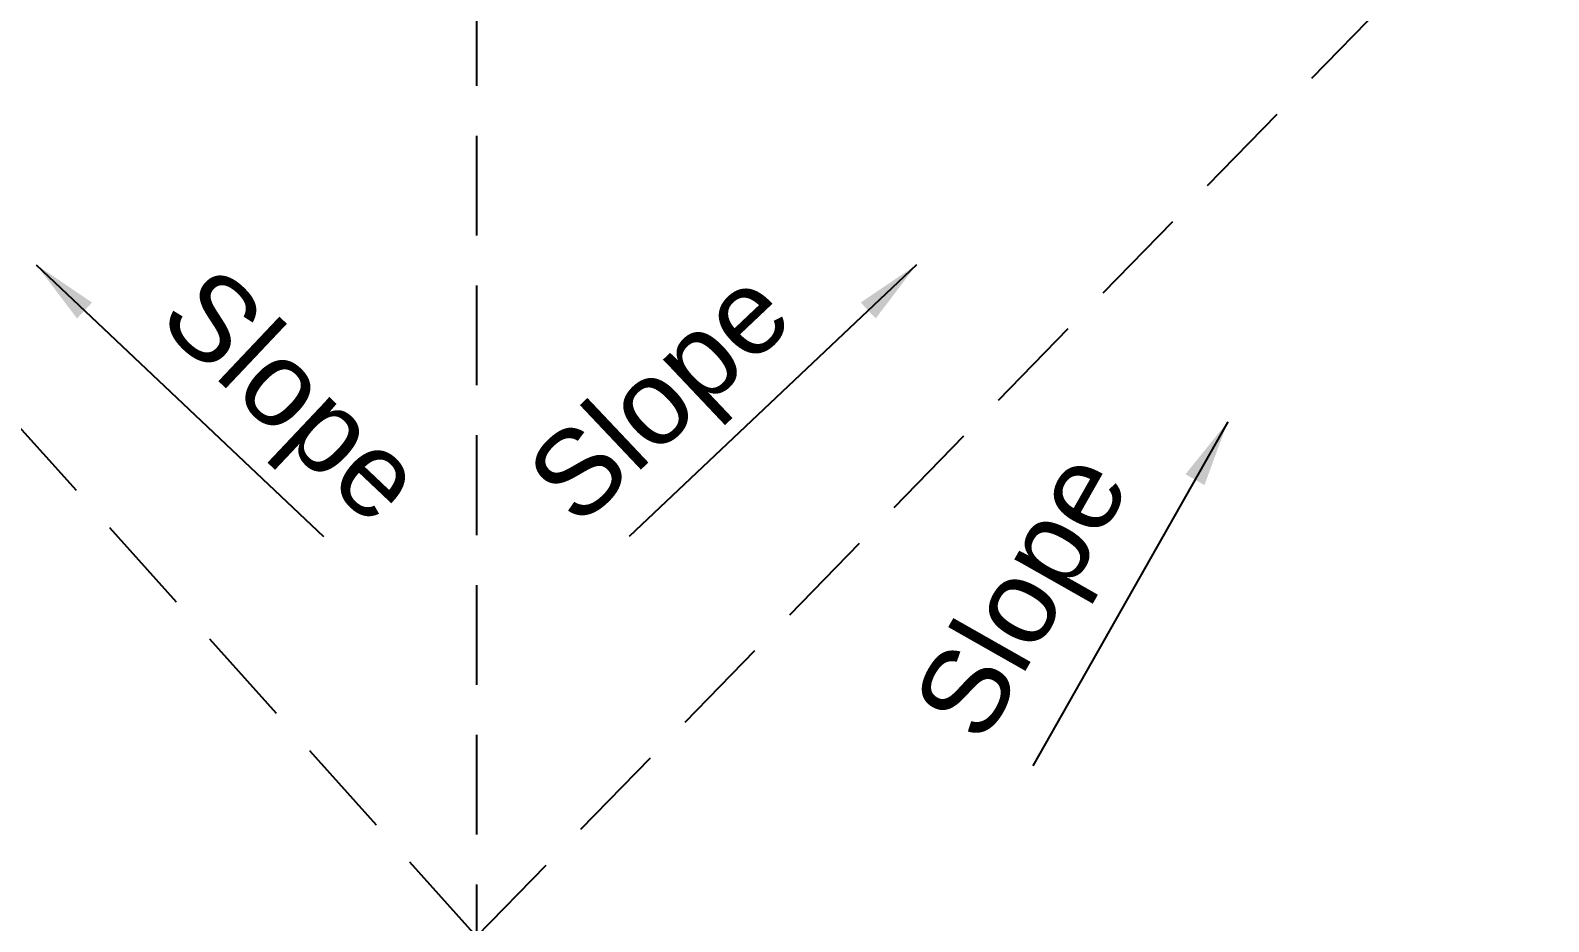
# Model space of a CAD drawing. Extents: x 7897917 to 8423973, y -6487334 to -6173396.
# Drawn here: x 8276981 to 8283827, y -6371284 to -6367267 of the extents above; entities that cross this region are included whole.
import ezdxf

# ---------------------------------------------------------------- set-up
doc = ezdxf.new("R2010")
doc.units = 0
doc.header["$LTSCALE"] = 600
doc.header["$MEASUREMENT"] = 0
doc.linetypes.add('HIDDEN', pattern=[0.375, 0.25, -0.125])
for name, color, linetype in [('A-text', 7, 'CONTINUOUS'), ('Ridge', 53, 'CONTINUOUS'), ('Valley', 7, 'CONTINUOUS')]:
    doc.layers.add(name, color=color, linetype=linetype)
doc.styles.add('ARIAL', font='arial.ttf')
doc.styles.add('ROMANS', font='romans.shx')
doc.dimstyles.new('MM', dxfattribs={"dimscale": 0, "dimtxt": 200, "dimasz": 150, "dimexe": 40, "dimexo": 50, "dimgap": 50, "dimtad": 1, "dimdec": 0, "dimzin": 0, "dimdsep": 46, "dimtxsty": 'ROMANS', "dimblk": 'OBLIQUE', "dimcen": 0.09, "dimdle": 40, "dimclrd": 5, "dimclre": 5, "dimclrt": 6, "dimadec": 0, "dimazin": 0, "dimtfac": 1, "dimtdec": 0, "dimtofl": 0, "dimtmove": 0, "dimatfit": 3, "dimfxl": 1, "dimfrac": 2, "dimtolj": 1, "dimtzin": 0, "dimarcsym": 0})

msp = doc.modelspace()

# ---------------------------------------------------------------- linework, layer by layer
at = {"layer": 'Ridge', "linetype": 'HIDDEN', "ltscale": 3, "elevation": 2.894}
msp.add_lwpolyline([(8278992.301, -6363692.024), (8278992.301, -6378666.751)], dxfattribs=at)
at = {"layer": 'Valley', "linetype": 'HIDDEN', "ltscale": 3, "elevation": 2.894}
for points in [[(8271492.348, -6378666.726), (8278992.301, -6371351.729), (8272122.062, -6363692.03)], [(8286452.301, -6378666.726), (8278992.301, -6371351.729), (8286452.301, -6363692.03)]]:
    msp.add_lwpolyline(points, dxfattribs=at)

# ---------------------------------------------------------------- texts
at = {"layer": 'A-text', "color": 0, "lineweight": 15, "style": 'ARIAL'}
for rotation, p in [(316.6036039, (8277545.529, -6368580.423, -2.428)), (43.3963961, (8279450.785, -6369514.884, -2.428)), (60.4365922, (8281275.79, -6370493.321, 2.894))]:
    msp.add_text('Slope', height=380.16, rotation=rotation, dxfattribs=at).set_placement(p)

# ---------------------------------------------------------------- leaders
at = {"layer": 'A-text', "color": 0, "lineweight": 15}
for points in [[(8277007.429, -6368323.456, -2.428), (8278302.806, -6369548.28, -2.428)], [(8280977.174, -6368323.456, -2.428), (8279681.796, -6369548.28, -2.428)], [(8282380.512, -6369031.18, 2.894), (8281500.928, -6370581.834, 2.894)]]:
    msp.add_leader(points, dimstyle='MM', override={"dimscale": 1, "dimasz": 300, "dimtad": 0}, dxfattribs=at)

doc.saveas('drawing.dxf')
